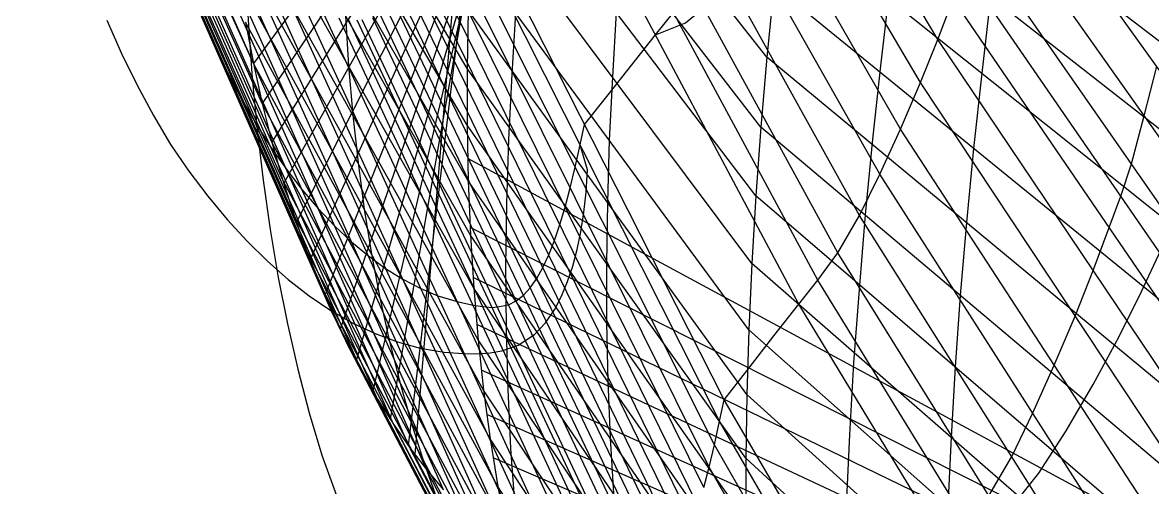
# Model space of a CAD drawing. Extents: x -530 to 530, y -2 to 255.
# Drawn here: x -524.86 to -499.99, y 127.03 to 137.28 of the extents above; entities that cross this region are included whole.
import ezdxf

# ---------------------------------------------------------------- set-up
doc = ezdxf.new("R2010")
doc.units = 0
doc.header["$MEASUREMENT"] = 0
doc.layers.add('default', color=7, linetype='Continuous')

msp = doc.modelspace()

# ---------------------------------------------------------------- linework, layer by layer
at = {"layer": 'default', "color": 3, "linetype": 'Continuous'}
for p, q in [((-504.713, 136.904, 279.69), (-511.33, 148.056, 292.278)), ((-505.094, 135.952, 279.598), (-511.674, 147.221, 292.213)), ((-505.534, 134.93, 279.486), (-512.07, 146.324, 292.133)), ((-505.99, 133.932, 279.365), (-512.481, 145.447, 292.046)), ((-506.434, 133.025, 279.242), (-512.882, 144.651, 291.956)), ((-506.915, 132.202, 279.096), (-513.315, 143.93, 291.849)), ((-507.351, 131.601, 278.953), (-513.707, 143.402, 291.741)), ((-507.771, 131.072, 278.811), (-514.085, 142.939, 291.634)), ((-496.416, 131.459, 266.616), (-503.364, 141.155, 279.946)), ((-496.701, 130.313, 266.563), (-503.628, 140.126, 279.911)), ((-496.997, 129.198, 266.502), (-503.902, 139.124, 279.87)), ((-497.239, 128.45, 266.439), (-504.126, 138.452, 279.825)), ((-504.713, 136.904, 279.69), (-504.37, 137.797, 279.77)), ((-497.502, 127.72, 266.364), (-504.37, 137.797, 279.77)), ((-505.094, 135.952, 279.598), (-504.713, 136.904, 279.69)), ((-497.873, 126.726, 266.256), (-504.713, 136.904, 279.69)), ((-505.534, 134.93, 279.486), (-505.094, 135.952, 279.598)), ((-498.286, 125.666, 266.133), (-505.094, 135.952, 279.598)), ((-505.99, 133.932, 279.365), (-505.534, 134.93, 279.486)), ((-498.761, 124.528, 265.984), (-505.534, 134.93, 279.486)), ((-489.583, 120.507, 252.354), (-515.059, 134.277, 257.034)), ((-506.434, 133.025, 279.242), (-505.99, 133.932, 279.365)), ((-499.254, 123.415, 265.823), (-505.99, 133.932, 279.365)), ((-506.915, 132.202, 279.096), (-506.434, 133.025, 279.242)), ((-499.734, 122.404, 265.662), (-506.434, 133.025, 279.242)), ((-489.716, 119.997, 252.318), (-515.006, 132.758, 257.18)), ((-507.351, 131.601, 278.953), (-506.915, 132.202, 279.096)), ((-500.255, 121.488, 265.473), (-506.915, 132.202, 279.096)), ((-489.876, 119.488, 252.267), (-514.943, 131.656, 257.299)), ((-507.771, 131.072, 278.811), (-507.351, 131.601, 278.953)), ((-500.727, 120.816, 265.288), (-507.351, 131.601, 278.953)), ((-501.181, 120.226, 265.107), (-507.771, 131.072, 278.811)), ((-490.044, 118.98, 252.211), (-514.86, 130.625, 257.421)), ((-490.221, 118.472, 252.15), (-514.759, 129.619, 257.551)), ((-490.403, 117.965, 252.086), (-514.639, 128.638, 257.688)), ((-490.586, 117.458, 252.021), (-514.501, 127.682, 257.833))]:
    msp.add_line(p, q, dxfattribs=at)
at = {"layer": 'default', "color": 5, "linetype": 'Continuous'}
for p, q in [((-519.781, 136.373, 273.139), (-524.862, 147.667, 287.168)), ((-519.587, 135.491, 273.294), (-524.688, 146.89, 287.295)), ((-519.371, 134.639, 273.455), (-524.497, 146.139, 287.427)), ((-515.076, 136.267, 256.869), (-520.569, 145.577, 272.071)), ((-519.137, 133.817, 273.622), (-524.288, 145.415, 287.563)), ((-518.886, 133.028, 273.794), (-524.063, 144.719, 287.704)), ((-515.074, 135.013, 256.969), (-520.568, 144.449, 272.16)), ((-508.473, 136.515, 240.324), (-514.63, 144.346, 256.458)), ((-518.617, 132.27, 273.971), (-523.823, 144.05, 287.848)), ((-518.331, 131.545, 274.153), (-523.567, 143.41, 287.995)), ((-515.049, 133.787, 257.078), (-520.546, 143.345, 272.256)), ((-518.031, 130.852, 274.339), (-523.298, 142.799, 288.145)), ((-508.606, 134.974, 240.369), (-514.756, 142.938, 256.505)), ((-498.933, 136.167, 224.353), (-507.748, 142.937, 240.232)), ((-517.716, 130.194, 274.529), (-523.017, 142.218, 288.298)), ((-515.001, 132.59, 257.196), (-520.503, 142.267, 272.36)), ((-517.388, 129.569, 274.721), (-522.724, 141.666, 288.453)), ((-508.718, 133.457, 240.425), (-514.862, 141.552, 256.561)), ((-517.049, 128.98, 274.916), (-522.42, 141.146, 288.609)), ((-514.928, 131.422, 257.324), (-520.438, 141.217, 272.471)), ((-499.147, 134.392, 224.353), (-507.954, 141.295, 240.244)), ((-516.698, 128.426, 275.113), (-522.106, 140.657, 288.767)), ((-509.517, 128.492, 278.25), (-515.657, 140.677, 291.215)), ((-516.338, 127.908, 275.311), (-521.783, 140.198, 288.925)), ((-514.831, 130.283, 257.462), (-520.35, 140.191, 272.59)), ((-509.63, 127.968, 278.242), (-515.759, 140.217, 291.212)), ((-508.807, 131.968, 240.491), (-514.947, 140.192, 256.625)), ((-515.97, 127.425, 275.51), (-521.454, 139.772, 289.084)), ((-509.744, 127.48, 278.23), (-515.863, 139.788, 291.207)), ((-499.346, 132.642, 224.361), (-508.145, 139.677, 240.262)), ((-515.593, 126.98, 275.71), (-521.116, 139.378, 289.244)), ((-509.862, 127.029, 278.214), (-515.97, 139.392, 291.197)), ((-514.711, 129.176, 257.61), (-520.24, 139.194, 272.717)), ((-515.21, 126.573, 275.91), (-520.772, 139.018, 289.402)), ((-509.984, 126.617, 278.193), (-516.08, 139.029, 291.184)), ((-508.875, 130.508, 240.567), (-515.013, 138.857, 256.697)), ((-514.821, 126.204, 276.109), (-520.423, 138.691, 289.561)), ((-510.11, 126.243, 278.167), (-516.193, 138.701, 291.167)), ((-514.426, 125.872, 276.308), (-520.069, 138.397, 289.718)), ((-510.24, 125.907, 278.136), (-516.311, 138.406, 291.146)), ((-514.567, 128.1, 257.766), (-520.109, 138.225, 272.85)), ((-514.026, 125.581, 276.506), (-519.711, 138.138, 289.875)), ((-510.377, 125.61, 278.1), (-516.434, 138.145, 291.119)), ((-508.318, 138.084, 240.288), (-508.473, 136.515, 240.324)), ((-499.525, 130.919, 224.38), (-508.318, 138.084, 240.288)), ((-513.624, 125.328, 276.702), (-519.35, 137.913, 290.03)), ((-510.52, 125.354, 278.058), (-516.563, 137.92, 291.088)), ((-513.21, 125.115, 276.899), (-518.979, 137.724, 290.186)), ((-512.818, 124.943, 277.084), (-518.627, 137.571, 290.331)), ((-510.83, 124.961, 277.953), (-516.842, 137.576, 291.009)), ((-510.671, 125.136, 278.009), (-516.699, 137.73, 291.051)), ((-512.363, 124.81, 277.294), (-518.219, 137.451, 290.496)), ((-511.999, 124.723, 277.46), (-517.892, 137.373, 290.626)), ((-511.77, 124.691, 277.563), (-517.686, 137.344, 290.707)), ((-511.553, 124.673, 277.659), (-517.492, 137.326, 290.782)), ((-511.433, 124.686, 277.71), (-517.384, 137.337, 290.822)), ((-511.174, 124.733, 277.82), (-517.151, 137.377, 290.907)), ((-510.996, 124.825, 277.891), (-516.991, 137.457, 290.962)), ((-515.055, 137.549, 256.779), (-515.076, 136.267, 256.869)), ((-508.918, 129.077, 240.655), (-515.055, 137.549, 256.779)), ((-519.956, 137.284, 272.991), (-519.781, 136.373, 273.139)), ((-514.4, 127.055, 257.933), (-519.956, 137.284, 272.991)), ((-519.781, 136.373, 273.139), (-519.587, 135.491, 273.294)), ((-514.21, 126.043, 258.108), (-519.781, 136.373, 273.139)), ((-508.473, 136.515, 240.324), (-508.606, 134.974, 240.369)), ((-499.686, 129.222, 224.408), (-508.473, 136.515, 240.324)), ((-515.076, 136.267, 256.869), (-515.074, 135.013, 256.969)), ((-508.94, 127.674, 240.753), (-515.076, 136.267, 256.869)), ((-519.587, 135.491, 273.294), (-519.371, 134.639, 273.455)), ((-513.998, 125.065, 258.291), (-519.587, 135.491, 273.294)), ((-515.074, 135.013, 256.969), (-515.049, 133.787, 257.078)), ((-508.936, 126.302, 240.863), (-515.074, 135.013, 256.969)), ((-508.606, 134.974, 240.369), (-508.718, 133.457, 240.425)), ((-499.824, 127.555, 224.45), (-508.606, 134.974, 240.369)), ((-519.371, 134.639, 273.455), (-519.137, 133.817, 273.622)), ((-513.764, 124.119, 258.483), (-519.371, 134.639, 273.455)), ((-519.137, 133.817, 273.622), (-518.886, 133.028, 273.794)), ((-513.509, 123.208, 258.683), (-519.137, 133.817, 273.622)), ((-515.049, 133.787, 257.078), (-515.001, 132.59, 257.196)), ((-508.908, 124.961, 240.985), (-515.049, 133.787, 257.078)), ((-508.718, 133.457, 240.425), (-508.807, 131.968, 240.491)), ((-499.94, 125.915, 224.503), (-508.718, 133.457, 240.425)), ((-518.886, 133.028, 273.794), (-518.617, 132.27, 273.971)), ((-513.235, 122.332, 258.889), (-518.886, 133.028, 273.794)), ((-515.001, 132.59, 257.196), (-514.928, 131.422, 257.324)), ((-508.856, 123.651, 241.118), (-515.001, 132.59, 257.196)), ((-518.617, 132.27, 273.971), (-518.331, 131.545, 274.153)), ((-512.942, 121.491, 259.102), (-518.617, 132.27, 273.971)), ((-508.807, 131.968, 240.491), (-508.875, 130.508, 240.567)), ((-500.032, 124.305, 224.569), (-508.807, 131.968, 240.491)), ((-518.331, 131.545, 274.153), (-518.031, 130.852, 274.339)), ((-512.632, 120.687, 259.321), (-518.331, 131.545, 274.153)), ((-514.928, 131.422, 257.324), (-514.831, 130.283, 257.462)), ((-508.777, 122.374, 241.263), (-514.928, 131.422, 257.324)), ((-518.031, 130.852, 274.339), (-517.716, 130.194, 274.529)), ((-512.305, 119.919, 259.546), (-518.031, 130.852, 274.339)), ((-508.875, 130.508, 240.567), (-508.918, 129.077, 240.655)), ((-500.103, 122.726, 224.648), (-508.875, 130.508, 240.567)), ((-517.716, 130.194, 274.529), (-517.388, 129.569, 274.721)), ((-511.963, 119.19, 259.775), (-517.716, 130.194, 274.529)), ((-514.831, 130.283, 257.462), (-514.711, 129.176, 257.61)), ((-508.673, 121.129, 241.42), (-514.831, 130.283, 257.462)), ((-517.388, 129.569, 274.721), (-517.049, 128.98, 274.916)), ((-511.607, 118.498, 260.008), (-517.388, 129.569, 274.721)), ((-514.711, 129.176, 257.61), (-514.567, 128.1, 257.766)), ((-508.544, 119.918, 241.589), (-514.711, 129.176, 257.61)), ((-517.049, 128.98, 274.916), (-516.698, 128.426, 275.113)), ((-511.238, 117.845, 260.245), (-517.049, 128.98, 274.916)), ((-509.517, 128.492, 278.25), (-509.413, 128.964, 278.258)), ((-508.918, 129.077, 240.655), (-508.94, 127.674, 240.753)), ((-500.147, 121.178, 224.74), (-508.918, 129.077, 240.655)), ((-516.698, 128.426, 275.113), (-516.338, 127.908, 275.311)), ((-510.857, 117.231, 260.484), (-516.698, 128.426, 275.113)), ((-509.63, 127.968, 278.242), (-509.517, 128.492, 278.25)), ((-503.071, 117.349, 264.384), (-509.517, 128.492, 278.25)), ((-516.338, 127.908, 275.311), (-515.97, 127.425, 275.51)), ((-510.466, 116.658, 260.725), (-516.338, 127.908, 275.311)), ((-514.567, 128.1, 257.766), (-514.4, 127.055, 257.933)), ((-508.39, 118.742, 241.769), (-514.567, 128.1, 257.766)), ((-509.744, 127.48, 278.23), (-509.63, 127.968, 278.242)), ((-503.193, 116.766, 264.369), (-509.63, 127.968, 278.242)), ((-508.94, 127.674, 240.753), (-508.936, 126.302, 240.863)), ((-500.169, 119.662, 224.845), (-508.94, 127.674, 240.753)), ((-515.97, 127.425, 275.51), (-515.593, 126.98, 275.71)), ((-510.067, 116.124, 260.968), (-515.97, 127.425, 275.51)), ((-509.862, 127.029, 278.214), (-509.744, 127.48, 278.23)), ((-503.316, 116.223, 264.349), (-509.744, 127.48, 278.23)), ((-514.4, 127.055, 257.933), (-514.21, 126.043, 258.108)), ((-508.212, 117.6, 241.961), (-514.4, 127.055, 257.933))]:
    msp.add_line(p, q, dxfattribs=at)
at = {"layer": 'default', "color": 4, "linetype": 'Continuous'}
for p, q in [((-511.479, 147.694, 292.249), (-519.781, 136.373, 273.139)), ((-511.688, 147.19, 292.21), (-519.587, 135.491, 273.294)), ((-511.91, 146.688, 292.165), (-519.371, 134.639, 273.455)), ((-512.135, 146.185, 292.119), (-519.112, 133.738, 273.639)), ((-512.371, 145.684, 292.069), (-518.832, 132.876, 273.83)), ((-512.615, 145.183, 292.016), (-518.531, 132.052, 274.026)), ((-512.866, 144.682, 291.96), (-518.211, 131.268, 274.228)), ((-513.162, 144.185, 291.887), (-517.873, 130.523, 274.434)), ((-513.494, 143.69, 291.8), (-517.519, 129.819, 274.644)), ((-513.874, 143.198, 291.694), (-517.151, 129.157, 274.858)), ((-514.27, 142.707, 291.582), (-516.768, 128.537, 275.074)), ((-514.663, 142.217, 291.471), (-516.374, 127.959, 275.291)), ((-515.056, 141.726, 291.361), (-516.228, 127.763, 275.371)), ((-519.951, 138.409, 263.668), (-519.891, 137.218, 263.79)), ((-505.767, 138.101, 230.924), (-505.966, 136.392, 230.937)), ((-514.003, 137.606, 247.299), (-514.093, 136.142, 247.366)), ((-510.264, 137.268, 285.475), (-509.685, 137.747, 285.677)), ((-523.01, 137.331, 280.243), (-522.681, 136.598, 280.436)), ((-519.891, 137.218, 263.79), (-519.807, 136.052, 263.922)), ((-510.928, 137.006, 285.222), (-510.264, 137.268, 285.475)), ((-511.448, 136.346, 285.061), (-510.928, 137.006, 285.222)), ((-522.681, 136.598, 280.436), (-522.336, 135.897, 280.632)), ((-511.968, 135.687, 284.9), (-511.448, 136.346, 285.061)), ((-505.966, 136.392, 230.937), (-506.146, 134.704, 230.96)), ((-514.093, 136.142, 247.366), (-514.163, 134.702, 247.442)), ((-522.336, 135.897, 280.632), (-521.977, 135.229, 280.832)), ((-519.807, 136.052, 263.922), (-519.698, 134.913, 264.063)), ((-512.488, 135.028, 284.738), (-511.968, 135.687, 284.9)), ((-521.977, 135.229, 280.832), (-521.607, 134.591, 281.034)), ((-519.698, 134.913, 264.063), (-519.566, 133.801, 264.212)), ((-512.587, 134.585, 284.732), (-512.488, 135.028, 284.738)), ((-521.607, 134.591, 281.034), (-521.2, 134.003, 281.247)), ((-514.163, 134.702, 247.442), (-514.208, 133.287, 247.529)), ((-512.422, 134.028, 284.844), (-512.587, 134.585, 284.732)), ((-506.146, 134.704, 230.96), (-506.307, 133.038, 230.993)), ((-521.2, 134.003, 281.247), (-520.782, 133.453, 281.462)), ((-512.45, 133.542, 284.871), (-512.422, 134.028, 284.844)), ((-519.566, 133.801, 264.212), (-519.41, 132.718, 264.371)), ((-520.782, 133.453, 281.462), (-520.355, 132.939, 281.678)), ((-512.502, 133.088, 284.885), (-512.45, 133.542, 284.871)), ((-514.208, 133.287, 247.529), (-514.231, 131.897, 247.627)), ((-512.571, 132.665, 284.891), (-512.502, 133.088, 284.885)), ((-520.355, 132.939, 281.678), (-519.92, 132.457, 281.894)), ((-506.307, 133.038, 230.993), (-506.446, 131.397, 231.037)), ((-519.41, 132.718, 264.371), (-519.236, 131.66, 264.536)), ((-512.653, 132.274, 284.888), (-512.571, 132.665, 284.891)), ((-519.92, 132.457, 281.894), (-519.471, 132.015, 282.113)), ((-512.75, 131.909, 284.877), (-512.653, 132.274, 284.888)), ((-500.228, 131.347, 273.513), (-499.791, 132.275, 273.646)), ((-519.471, 132.015, 282.113), (-519.014, 131.613, 282.332)), ((-514.231, 131.897, 247.627), (-514.214, 130.533, 247.743)), ((-512.861, 131.567, 284.858), (-512.75, 131.909, 284.877)), ((-519.236, 131.66, 264.536), (-519.031, 130.634, 264.713)), ((-519.014, 131.613, 282.332), (-518.549, 131.251, 282.551)), ((-512.993, 131.246, 284.83), (-512.861, 131.567, 284.858)), ((-506.446, 131.397, 231.037), (-506.564, 129.78, 231.092)), ((-500.721, 130.356, 273.36), (-500.228, 131.347, 273.513)), ((-518.549, 131.251, 282.551), (-518.075, 130.928, 282.771)), ((-513.151, 130.942, 284.789), (-512.993, 131.246, 284.83)), ((-518.075, 130.928, 282.771), (-517.591, 130.654, 282.991)), ((-513.346, 130.66, 284.731), (-513.151, 130.942, 284.789)), ((-519.031, 130.634, 264.713), (-518.804, 129.638, 264.899)), ((-517.591, 130.654, 282.991), (-517.099, 130.421, 283.212)), ((-513.593, 130.404, 284.651), (-513.346, 130.66, 284.731)), ((-517.099, 130.421, 283.212), (-516.604, 130.239, 283.428)), ((-514.214, 130.533, 247.743), (-514.181, 129.197, 247.866)), ((-513.948, 130.168, 284.525), (-513.593, 130.404, 284.651)), ((-501.287, 129.298, 273.176), (-500.721, 130.356, 273.36)), ((-516.604, 130.239, 283.428), (-516.111, 130.098, 283.643)), ((-514.308, 130.043, 284.384), (-513.948, 130.168, 284.525)), ((-516.111, 130.098, 283.643), (-515.579, 130.012, 283.866)), ((-515.579, 130.012, 283.866), (-515.158, 129.982, 284.041)), ((-515.158, 129.982, 284.041), (-514.859, 129.979, 284.164)), ((-514.859, 129.979, 284.164), (-514.566, 129.998, 284.283)), ((-514.566, 129.998, 284.283), (-514.308, 130.043, 284.384)), ((-518.804, 129.638, 264.899), (-518.549, 128.674, 265.095)), ((-506.564, 129.78, 231.092), (-506.657, 128.189, 231.16)), ((-514.181, 129.197, 247.866), (-514.117, 127.887, 248.004)), ((-501.885, 128.277, 272.974), (-501.287, 129.298, 273.176)), ((-518.549, 128.674, 265.095), (-518.271, 127.743, 265.299)), ((-506.657, 128.189, 231.16), (-506.729, 126.625, 231.24)), ((-502.484, 127.345, 272.767), (-501.885, 128.277, 272.974)), ((-514.117, 127.887, 248.004), (-514.026, 126.606, 248.154)), ((-518.271, 127.743, 265.299), (-517.954, 126.855, 265.518)), ((-503.145, 126.514, 272.521), (-502.484, 127.345, 272.767))]:
    msp.add_line(p, q, dxfattribs=at)
at = {"layer": 'default', "color": 1, "linetype": 'Continuous'}
for p, q in [((-509.413, 128.964, 278.258), (-515.563, 141.092, 291.218)), ((-508.318, 130.369, 278.627), (-507.771, 131.072, 278.811)), ((-508.865, 129.666, 278.442), (-508.318, 130.369, 278.627)), ((-509.413, 128.964, 278.258), (-508.865, 129.666, 278.442)), ((-502.958, 117.874, 264.399), (-509.413, 128.964, 278.258))]:
    msp.add_line(p, q, dxfattribs=at)
at = {"layer": 'default', "color": 7, "linetype": 'Continuous'}
for p, q in [((-503.55, 137.844, 232.298), (-503.745, 136.16, 232.312)), ((-520.949, 137.478, 281.074), (-520.665, 136.826, 281.242)), ((-517.752, 137.428, 264.778), (-517.683, 136.32, 264.898)), ((-511.79, 137.505, 248.493), (-511.877, 136.08, 248.558)), ((-510.928, 137.006, 285.222), (-510.529, 137.501, 285.347)), ((-520.665, 136.826, 281.242), (-520.366, 136.206, 281.413)), ((-511.448, 136.346, 285.061), (-510.928, 137.006, 285.222)), ((-511.968, 135.687, 284.9), (-511.448, 136.346, 285.061)), ((-520.366, 136.206, 281.413), (-520.056, 135.618, 281.587)), ((-517.683, 136.32, 264.898), (-517.591, 135.237, 265.026)), ((-511.877, 136.08, 248.558), (-511.944, 134.682, 248.632)), ((-503.745, 136.16, 232.312), (-503.922, 134.501, 232.334)), ((-500.165, 135.22, 273.237), (-499.89, 136.307, 273.281)), ((-520.056, 135.618, 281.587), (-519.734, 135.063, 281.763)), ((-512.488, 135.028, 284.738), (-511.968, 135.687, 284.9)), ((-517.591, 135.237, 265.026), (-517.476, 134.185, 265.163)), ((-500.449, 134.161, 273.186), (-500.165, 135.22, 273.237)), ((-519.734, 135.063, 281.763), (-519.402, 134.541, 281.94)), ((-512.587, 134.585, 284.732), (-512.488, 135.028, 284.738)), ((-512.694, 134.092, 284.727), (-512.587, 134.585, 284.732)), ((-511.944, 134.682, 248.632), (-511.987, 133.313, 248.717)), ((-519.402, 134.541, 281.94), (-519.061, 134.053, 282.118)), ((-503.922, 134.501, 232.334), (-504.08, 132.869, 232.366)), ((-517.476, 134.185, 265.163), (-517.338, 133.163, 265.308)), ((-512.804, 133.634, 284.718), (-512.694, 134.092, 284.727)), ((-500.683, 133.451, 273.132), (-500.449, 134.161, 273.186)), ((-519.061, 134.053, 282.118), (-518.712, 133.599, 282.297)), ((-518.712, 133.599, 282.297), (-518.355, 133.179, 282.477)), ((-512.916, 133.211, 284.705), (-512.804, 133.634, 284.718)), ((-500.936, 132.758, 273.067), (-500.683, 133.451, 273.132)), ((-518.355, 133.179, 282.477), (-517.991, 132.796, 282.656)), ((-517.338, 133.163, 265.308), (-517.178, 132.17, 265.462)), ((-513.032, 132.823, 284.688), (-512.916, 133.211, 284.705)), ((-511.987, 133.313, 248.717), (-512.008, 131.97, 248.811)), ((-504.08, 132.869, 232.366), (-504.215, 131.264, 232.409)), ((-517.991, 132.796, 282.656), (-517.622, 132.447, 282.835)), ((-513.151, 132.472, 284.667), (-513.032, 132.823, 284.688)), ((-501.293, 131.815, 272.973), (-500.936, 132.758, 273.067)), ((-517.622, 132.447, 282.835), (-517.248, 132.135, 283.013)), ((-513.275, 132.156, 284.641), (-513.151, 132.472, 284.667)), ((-517.248, 132.135, 283.013), (-516.868, 131.859, 283.19)), ((-517.178, 132.17, 265.462), (-516.995, 131.208, 265.624)), ((-513.405, 131.878, 284.61), (-513.275, 132.156, 284.641)), ((-516.868, 131.859, 283.19), (-516.487, 131.621, 283.366)), ((-513.541, 131.637, 284.573), (-513.405, 131.878, 284.61)), ((-512.008, 131.97, 248.811), (-512.005, 130.657, 248.916)), ((-516.487, 131.621, 283.366), (-516.094, 131.419, 283.543)), ((-513.685, 131.433, 284.53), (-513.541, 131.637, 284.573)), ((-501.69, 130.809, 272.865), (-501.293, 131.815, 272.973)), ((-516.094, 131.419, 283.543), (-515.723, 131.257, 283.708)), ((-513.836, 131.268, 284.481), (-513.685, 131.433, 284.53)), ((-516.995, 131.208, 265.624), (-516.792, 130.278, 265.792)), ((-515.723, 131.257, 283.708), (-515.291, 131.13, 283.895)), ((-515.291, 131.13, 283.895), (-514.945, 131.048, 284.043)), ((-514.162, 131.055, 284.364), (-513.994, 131.141, 284.426)), ((-513.994, 131.141, 284.426), (-513.836, 131.268, 284.481)), ((-504.215, 131.264, 232.409), (-504.329, 129.686, 232.464)), ((-514.945, 131.048, 284.043), (-514.728, 131.017, 284.135)), ((-514.728, 131.017, 284.135), (-514.523, 131, 284.22)), ((-514.523, 131, 284.22), (-514.409, 131.012, 284.266)), ((-514.409, 131.012, 284.266), (-514.162, 131.055, 284.364)), ((-512.005, 130.657, 248.916), (-511.978, 129.374, 249.031)), ((-502.147, 129.729, 272.735), (-501.69, 130.809, 272.865)), ((-516.792, 130.278, 265.792), (-516.567, 129.379, 265.969)), ((-504.329, 129.686, 232.464), (-504.42, 128.137, 232.53)), ((-502.622, 128.674, 272.594), (-502.147, 129.729, 272.735)), ((-516.567, 129.379, 265.969), (-516.323, 128.513, 266.152)), ((-511.978, 129.374, 249.031), (-511.928, 128.12, 249.157)), ((-503.084, 127.715, 272.452), (-502.622, 128.674, 272.594)), ((-516.323, 128.513, 266.152), (-516.06, 127.68, 266.342)), ((-511.928, 128.12, 249.157), (-511.853, 126.898, 249.293)), ((-504.42, 128.137, 232.53), (-504.489, 126.617, 232.607)), ((-516.06, 127.68, 266.342), (-515.78, 126.881, 266.537)), ((-503.585, 126.845, 272.284), (-503.084, 127.715, 272.452))]:
    msp.add_line(p, q, dxfattribs=at)

doc.saveas('drawing.dxf')
